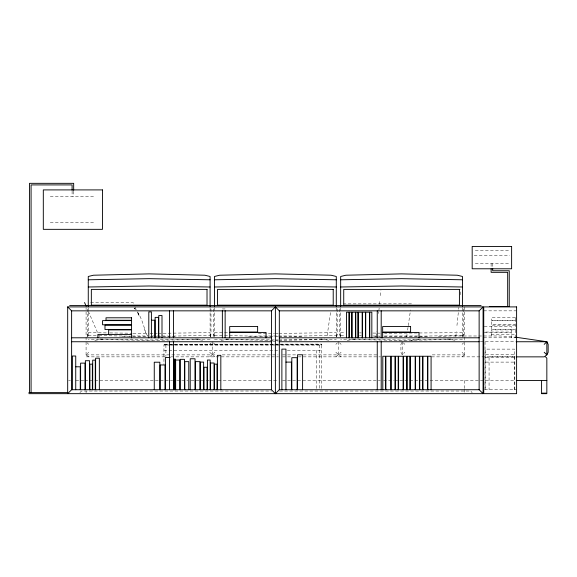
<?xml version="1.0" encoding="UTF-8"?>
<svg xmlns="http://www.w3.org/2000/svg" width="577" height="577" viewBox="0 0 577 577"><rect width="100%" height="100%" fill="white"/><g stroke="black" fill="none" stroke-linecap="round" stroke-linejoin="round"><path stroke-width="0.43" stroke-dasharray="2.88 2.16" d="M380.467 295.612L380.943 290.455M455.844 336.622L456.32 331.458M378.577 313.542L378.757 311.832M378.844 310.981L379.204 307.563M379.565 304.151L379.832 301.591M456.955 325.486L458.571 310.116M458.657 309.265L458.838 307.555M376.081 336.629L376.687 331.472M460.201 294.746L460.807 289.589M406.662 337.04L407.001 334.4M330.513 312.597L326.943 337.047M407.629 330.044L408.004 327.426M408.256 325.68L410.521 309.979M210.468 337.011L210.966 333.953L210.966 307.894M336.665 337.011L337.163 333.953L337.163 307.894M462.862 337.011L463.36 333.953L463.36 307.894M210.389 337.083L210.966 333.751M336.586 337.083L337.163 333.751M462.783 337.083L463.36 333.751M401.902 342.399L400.921 344.368L400.921 352.258L402.234 354.884L404.866 352.258M88.714 356.86L86.081 354.884L88.714 352.258M79.907 392.612L81.48 391.033L271.536 391.033M163.933 344.238L321.548 344.108L321.677 344.895L163.933 344.895L163.933 344.238L321.677 344.238M209.653 344.368L211.232 342.788M209.653 356.86L214.911 352.258M335.85 344.368L337.43 342.788M335.85 356.86L341.108 352.258M462.047 344.368L463.627 342.788M462.047 356.86L464.673 354.884L462.047 352.258M94.844 340.372L103.608 339.002M221.041 340.372L229.812 339.002M347.239 340.372L356.009 339.002M410.997 340.372L419.76 339.002M122.237 336.809L130.301 336.139M248.435 336.809L258.294 335.987L292.467 335.987L302.326 336.809M374.632 336.809L380.005 336.362M438.383 336.809L448.242 335.987L500.829 335.987L516.062 337.257M198.452 338.987L149.183 339.99L99.915 338.987M275.38 339.99L278.064 339.94M278.965 339.918L324.649 338.987M450.846 338.987L401.578 339.99L352.309 338.987M210.093 339.305L149.183 340.408L88.267 339.305M275.38 340.408L278.064 340.365M278.965 340.343L336.29 339.305M462.494 339.305L401.578 340.408L340.661 339.305M150.078 336.485L153.662 336.42M154.557 336.405L157.247 336.362M158.141 336.341L210.093 335.425M275.38 336.499L278.064 336.456M278.965 336.441L336.29 335.425M462.494 335.425L401.578 336.499L383.662 336.182M150.078 333.419L153.662 333.376M154.557 333.362L157.247 333.333M158.141 333.318L210.093 332.662M275.38 333.434L278.064 333.398M278.965 333.383L336.29 332.662M462.494 332.662L384.556 333.217M411.48 303.841L343.387 303.877M50.293 196.483L95.486 196.483M50.293 222.772L95.486 222.772M475.34 250.375L508.452 250.375M474.171 255.633L509.628 255.633M475.34 263.523L508.452 263.523M90.668 302.557L133.078 302.521L134.001 304.721M222.361 308.947L225.138 308.947M483.735 310.844L516.603 310.844M484.233 326.539L511.402 326.539L511.402 332.042L484.233 332.042M484.233 332.424L511.402 332.424L511.402 337.797M491.215 334.415L515.283 334.415M132.09 335.987L148.282 335.987M151.881 335.987L166.27 335.987L176.129 336.809M384.491 335.987L417.77 335.987M483.735 337.797L515.715 337.797M272.676 341.743L278.085 341.743M480.374 341.743L515.715 341.743M170.403 345.024L163.933 345.024L163.933 364.462M171.145 345.024L174.002 345.024M174.752 345.024L272.106 345.024M272.935 345.024L275.705 345.024M276.534 345.024L321.677 345.024L321.677 390.153M163.933 350.282L278.41 350.282M287.332 350.282L321.677 350.282M86.081 354.884L216.786 354.884M222.195 354.884L278.085 354.884M282.593 354.884L296.109 354.884M303.322 354.884L378.137 354.884M432.223 354.884L464.673 354.884M485.719 354.783L514.72 354.783M164.856 356.86L86.081 356.86L86.081 307.793M170.814 356.86L278.518 356.86M282.593 356.86L291.609 356.86M298.222 356.86L380.524 356.86M431.589 356.86L515.867 356.86M485.719 357.682L514.72 357.682M485.719 362.104L514.72 362.104M68.584 380.517L70.38 380.517M75.789 380.517L83.896 380.517M84.797 380.517L172.617 380.517M176.713 380.517L187.943 380.517M191.131 380.517L213.18 380.517M218.164 380.517L278.532 380.517M282.593 380.517L380.358 380.517M383.546 380.517L393.875 380.517M394.776 380.517L515.398 380.517M484.622 389.72L516.603 389.72M279.643 391.033L470.594 391.033L472.166 392.612M340.661 332.662L345.14 332.72M359.478 332.9L361.267 332.922M372.915 333.066L380.077 333.16M214.464 332.662L228.795 332.842M258.359 333.217L274.486 333.419M88.267 332.662L108.873 332.922M109.767 332.929L132.162 333.217M133.056 333.225L148.289 333.419M340.661 335.425L345.14 335.504M359.478 335.756L361.267 335.785M372.915 335.994L380.077 336.124M214.464 335.425L274.486 336.485M88.267 335.425L98.119 335.598M99.02 335.612L132.162 336.203M133.056 336.218L148.289 336.485M214.464 339.305L274.486 340.394M226.112 338.987L274.486 339.976M419.566 336.066L428.523 336.809M447.146 339.002L455.909 340.372M320.949 339.002L329.712 340.372M194.752 339.002L203.515 340.372M335.85 352.258L341.108 356.86M209.653 352.258L214.911 356.86M134.174 308.068L135.371 309.207M403.287 342.788L404.866 344.368M339.528 342.788L341.108 344.368M213.331 342.788L214.911 344.368M87.134 342.788L88.714 344.368M134.102 308.089L135.249 309.25M137.441 311.768C141.603 318.172 143.716 325.608 145.765 332.893L144.3 328.724M134.924 306.914L136.28 309.64M146.176 333.088L147.784 336.752M88.36 311.284L97.737 333.095M98.66 335.295L99.28 336.759M339.795 333.751L340.372 337.083M213.598 333.751L214.175 337.083M87.401 333.751L87.978 337.083M340.293 337.011L339.795 333.953L339.795 307.894M214.096 337.011L213.598 333.953L213.598 307.894M87.899 337.011L87.401 333.953L87.401 307.894M515.283 337.797L515.283 329.885L491.215 329.885L491.215 337.797M514.821 389.72L514.821 356.254L489.072 356.254L489.072 389.72M514.72 389.72L514.72 349.121L485.719 349.121L485.719 389.72M492.686 263.523L492.686 267.54M491.114 263.523L491.114 267.93M485.048 341.743L485.048 389.72M464.673 306.906L464.673 356.86M464.673 380.517L464.673 388.408M464.673 389.28L464.673 392.786M462.494 307.736L462.494 337.083M402.234 341.743L402.234 354.884M340.661 307.736L340.661 337.083M338.475 341.743L338.475 354.884M336.29 307.736L336.29 337.083M319.708 345.024L319.708 390.153M316.42 350.282L316.42 390.153M214.464 307.736L214.464 337.083M212.278 341.743L212.278 354.884M210.093 307.736L210.093 337.083M165.902 345.024L165.902 356.485M88.267 307.736L88.267 337.083M86.081 391.033L86.081 392.786M73.676 191.225L73.676 196.483M72.096 191.138L72.096 196.483M515.283 317.79L491.215 317.79L491.215 320.257L515.283 320.257L515.283 317.79M515.283 320.603L491.215 320.603L491.215 324.786L515.283 324.786L515.283 320.603M515.283 325.132L491.215 325.132L491.215 329.539L515.283 329.539L515.283 325.132M139.028 315.33L137.268 311.775L139.028 315.33"/><path stroke-width="0.87" d="M483.079 393.665L479.134 389.72L279.326 389.72L275.38 393.665L271.435 389.72L71.62 389.72L67.682 393.665L67.682 306.906L483.079 306.906L483.079 393.665L28.85 393.665M67.682 306.906L71.62 310.844L271.435 310.844L275.38 306.906L279.326 310.844L479.134 310.844L483.079 306.906M544.205 344.368L546.837 341.743L548.15 344.368L548.15 352.258L546.837 354.884L544.205 356.86L516.336 356.86M88.267 279.795L149.183 278.662L210.093 279.795M214.464 279.795L275.38 278.662L336.29 279.795M340.661 279.795L401.578 278.662L462.494 279.795M88.267 286.993L149.183 285.983L210.093 286.993M214.464 286.993L275.38 285.983L336.29 286.993M340.661 286.993L401.578 285.983L462.494 286.993M69.651 305.586L481.11 305.586M489.664 306.51L509.383 306.51M151.398 320.206L154.874 320.206L154.874 337.797M131.578 334.415L97.881 334.415L97.881 337.797M71.62 337.797L271.435 337.797M279.326 337.797L479.134 337.797M71.62 341.743L271.435 341.743M279.326 341.743L479.134 341.743M516.3 341.743L546.837 341.743L546.837 354.884L544.205 352.258M170.136 357.509L165.383 357.509L165.383 389.72M285.947 362.104L291.407 362.104L291.407 389.72M75.738 366.792L80.268 366.792L80.268 389.72M516.3 380.517L546.837 380.517M28.85 392.612L67.516 392.612M541.579 393.665L546.837 393.665M516.062 337.257L546.837 341.743M545.517 356.86L546.837 358.173L546.837 393.139L541.579 393.139L541.579 380.517M84.552 302.528L86.168 306.192M509.253 306.51L509.253 270.75L492.686 270.75L492.686 268.341M507.673 306.51L507.673 272.33L491.114 272.33L491.114 268.81M479.134 310.844L479.134 389.72M462.494 306.502L462.494 276.477L457.272 275.222L401.578 273.88L345.883 275.222L340.661 276.477L340.661 306.502M431.084 389.72L431.084 356.254L427.867 356.254L427.867 389.72M427.478 389.72L427.478 356.254L422.97 356.254L422.97 389.72M422.588 389.72L422.588 356.254L419.753 356.254L419.753 389.72M419.414 389.72L419.414 356.254L415.555 356.254L415.555 389.72M419.003 337.797L419.003 332.424L382.659 332.424L382.659 337.797M415.173 389.72L415.173 356.254L410.276 356.254L410.276 389.72M409.894 389.72L409.894 356.254L407.189 356.254L407.189 389.72M406.698 389.72L406.698 356.254L403.482 356.254L403.482 389.72M403.092 389.72L403.092 356.254L398.584 356.254L398.584 389.72M398.202 389.72L398.202 356.254L395.368 356.254L395.368 389.72M395.036 389.72L395.036 356.254L391.17 356.254L391.17 389.72M390.788 389.72L390.788 356.254L385.89 356.254L385.89 389.72M385.508 389.72L385.508 356.254L382.803 356.254L382.803 389.72M381.202 310.844L381.202 337.797M381.202 341.743L381.202 389.72M377.257 310.844L377.257 337.797M377.257 341.743L377.257 389.72M371.833 337.797L371.833 312.2L369.763 312.2L369.763 337.797M369.468 337.797L369.468 312.2L365.731 312.2L365.731 337.797M365.436 337.797L365.436 312.2L362.479 312.2L362.479 337.797M362.183 337.797L362.183 312.2L358.252 312.2L358.252 337.797M357.956 337.797L357.956 312.2L355.785 312.2L355.785 337.797M355.49 337.797L355.49 312.2L352.049 312.2L352.049 337.797M351.754 337.797L351.754 312.2L349.294 312.2L349.294 337.797M348.998 337.797L348.998 312.2L346.532 312.2L346.532 337.797M336.29 306.502L336.29 276.477L331.075 275.222L275.38 273.88L219.686 275.222L214.464 276.477L214.464 306.502M302.593 389.72L302.593 354.783L297.552 354.783L297.552 389.72M297.133 389.72L297.133 357.682L291.818 357.682L291.818 389.72M285.947 389.72L285.947 349.121L281.879 349.121L281.879 389.72M279.326 310.844L279.326 389.72M275.38 306.906L275.38 393.665M271.435 310.844L271.435 389.72M266.04 337.797L266.04 332.424L229.689 332.424L229.689 337.797M225.138 310.751L225.138 337.797M222.361 310.751L222.361 337.797M220.825 389.72L220.825 355.331L217.385 355.331L217.385 389.72M217.046 389.72L217.046 364.159L214.406 364.159L214.406 389.72M214.06 389.72L214.06 363.012L210.511 363.012L210.511 389.72M210.093 306.502L210.093 276.477L204.878 275.222L149.183 273.88L93.488 275.222L88.267 276.477L88.267 306.502M210.165 389.72L210.165 360.034L207.417 360.034L207.417 389.72M207.071 389.72L207.071 367.253L203.977 367.253L203.977 389.72M203.631 389.72L203.631 362.096L200.306 362.096L200.306 389.72M199.967 389.72L199.967 361.635L195.379 361.635L195.379 389.72M195.033 389.72L195.033 358.771L190.222 358.771L190.222 389.72M188.766 389.72L188.766 361.635L184.806 361.635L184.806 389.72M184.467 389.72L184.467 359.341L180.168 359.341L180.168 389.72M179.822 389.72L179.822 360.034L175.639 360.034L175.639 389.72M175.293 389.72L175.293 359.118L174.204 359.118L174.204 389.72M173.865 360.034L173.865 389.72M173.504 310.844L173.504 337.797M173.504 341.743L173.504 389.72M169.559 310.844L169.559 337.797M169.559 341.743L169.559 389.72M165.036 389.72L165.036 364.96L160.161 364.96L160.161 389.72M162 337.797L162 315.54L158.79 315.54L158.79 337.797M159.822 389.72L159.822 362.212L154.261 362.212L154.261 389.72M158.524 337.797L158.524 317.386L155.134 317.386L155.134 337.797M151.398 337.797L151.398 311.933L148.801 311.933L148.801 337.797M131.578 337.797L131.578 329.885L108.656 329.885L108.656 334.415M99.352 389.72L99.352 358.194L95.623 358.194L95.623 389.72M95.284 389.72L95.284 360.149L92.702 360.149L92.702 389.72M92.356 389.72L92.356 364.159L89.897 364.159L89.897 389.72M89.55 389.72L89.55 360.719L85.367 360.719L85.367 389.72M85.021 389.72L85.021 363.128L80.607 363.128L80.607 389.72M75.738 389.72L75.738 356.016L72.356 356.016L72.356 389.72M73.676 190.345L73.676 183.335L29.506 183.335L29.506 392.612M72.096 190.251L72.096 184.914L31.086 184.914L31.086 392.612M71.62 310.844L71.62 389.72M102.468 189.905L43.311 189.905L43.311 229.343L102.468 229.343L102.468 189.905M511.619 246.437L472.181 246.437L472.181 268.781L511.619 268.781L511.619 246.437M207.02 289.394L91.339 289.394L91.339 305.168L207.02 305.168L207.02 289.394M333.217 289.394L217.536 289.394L217.536 305.168L333.217 305.168L333.217 289.394M459.415 289.394L343.733 289.394L343.733 305.168L459.415 305.168L459.415 289.394M516.603 306.906L483.735 306.906L483.735 393.665L516.603 393.665L516.603 306.906M131.578 317.79L106.017 317.79L106.017 320.257L131.578 320.257L131.578 317.79M131.578 320.603L102.576 320.603L102.576 324.786L131.578 324.786L131.578 320.603M131.578 325.132L104.985 325.132L104.985 329.539L131.578 329.539L131.578 325.132M257.63 326.539L229.689 326.539L229.689 332.042L257.63 332.042L257.63 326.539M410.6 326.539L382.659 326.539L382.659 332.042L410.6 332.042L410.6 326.539"/></g></svg>
